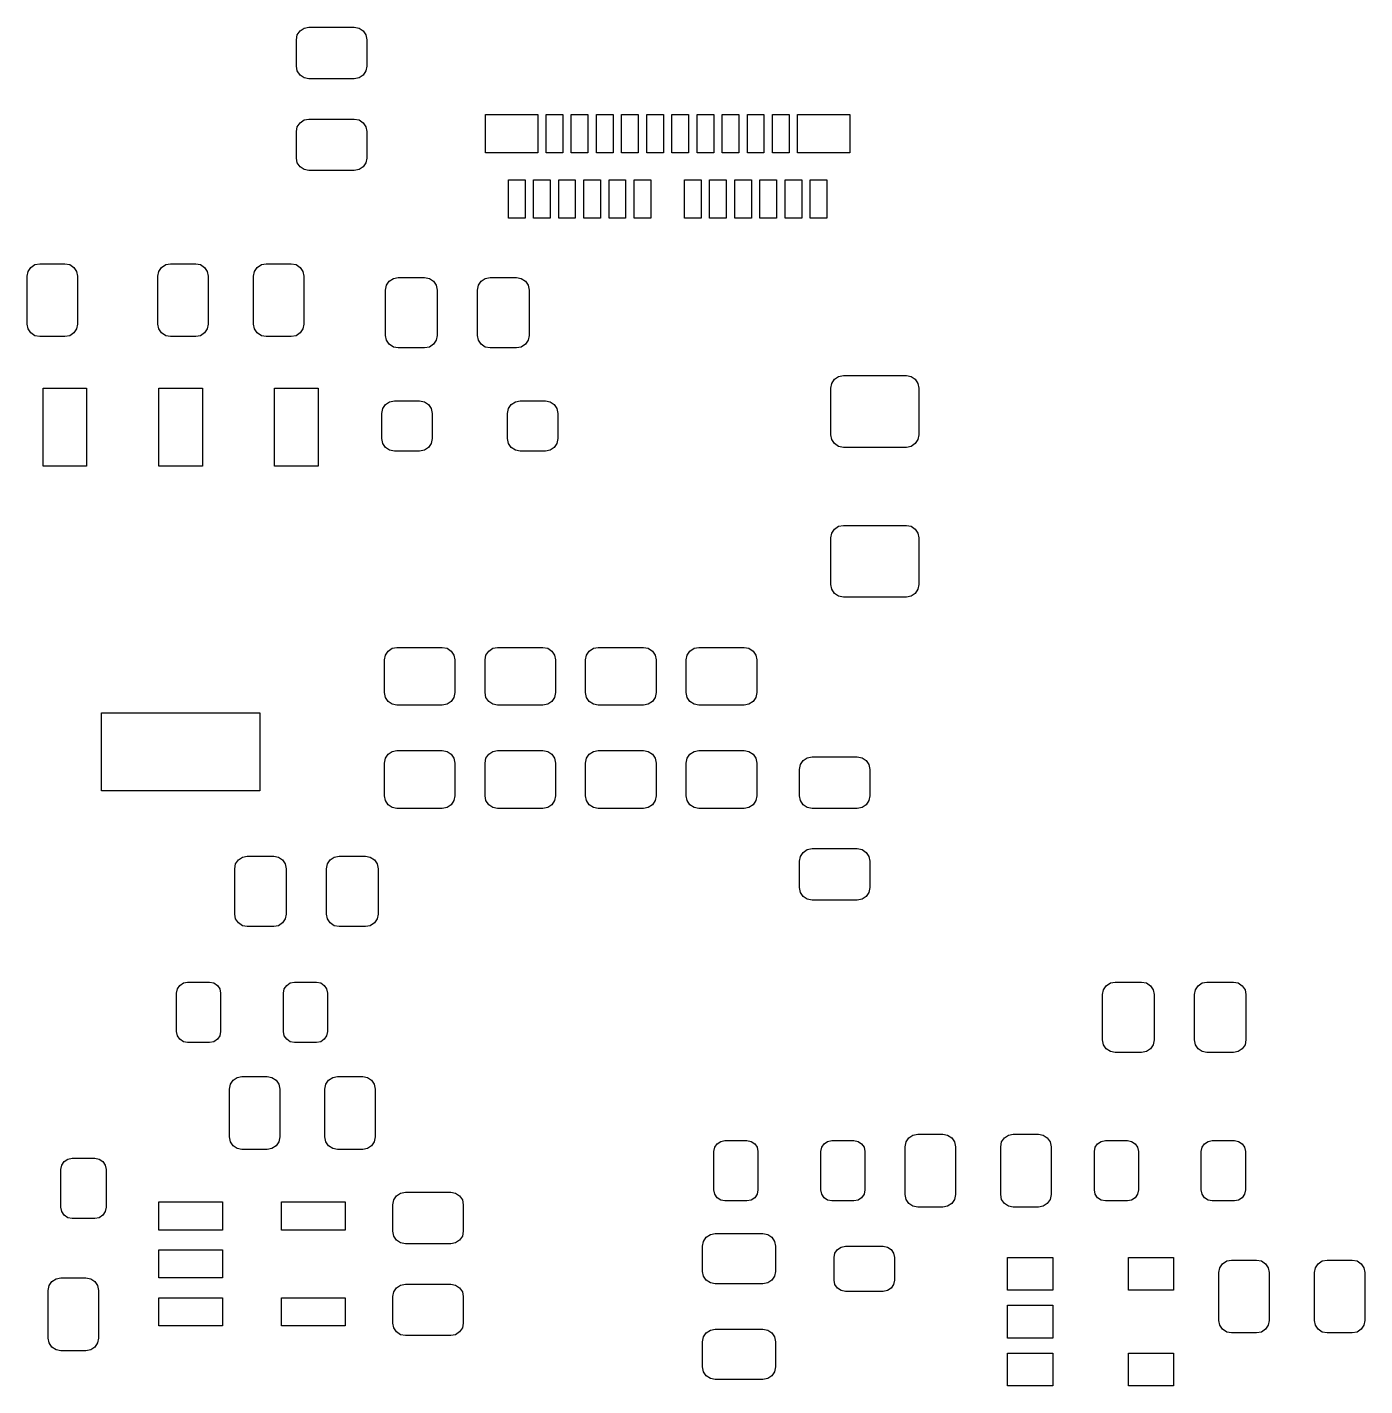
# Model space of a CAD drawing. Extents: x 114 to 210, y -135.2 to -73.
# Drawn here: x 183.45 to 210.04, y -103.07 to -76.08 of the extents above; entities that cross this region are included whole.
import ezdxf

# ---------------------------------------------------------------- set-up
doc = ezdxf.new("R2010")
doc.units = 0
doc.layers.add('BLACK', color=7, linetype='CONTINUOUS')

msp = doc.modelspace()

# ---------------------------------------------------------------- linework, layer by layer
at = {"layer": 'BLACK', "linetype": 'CONTINUOUS'}
for p, q in [((188.873223, -76.148223), (188.954329, -76.09403)), ((188.954329, -76.09403), (189.05, -76.075)), ((189.05, -76.075), (189.95, -76.075)), ((189.95, -76.075), (190.045671, -76.09403)), ((190.045671, -76.09403), (190.126777, -76.148223)), ((188.8, -76.325), (188.81903, -76.229329)), ((188.8, -76.85), (188.8, -76.325)), ((188.81903, -76.229329), (188.873223, -76.148223)), ((190.126777, -76.148223), (190.18097, -76.229329)), ((190.18097, -76.229329), (190.2, -76.325)), ((190.2, -76.325), (190.2, -76.85)), ((188.81903, -76.945671), (188.8, -76.85)), ((188.873223, -77.026777), (188.81903, -76.945671)), ((190.18097, -76.945671), (190.126777, -77.026777)), ((190.2, -76.85), (190.18097, -76.945671)), ((188.954329, -77.08097), (188.873223, -77.026777)), ((189.05, -77.1), (188.954329, -77.08097)), ((189.95, -77.1), (189.05, -77.1)), ((190.045671, -77.08097), (189.95, -77.1)), ((190.126777, -77.026777), (190.045671, -77.08097)), ((188.81903, -78.054329), (188.873223, -77.973223)), ((188.873223, -77.973223), (188.954329, -77.91903)), ((188.954329, -77.91903), (189.05, -77.9)), ((189.05, -77.9), (189.95, -77.9)), ((189.95, -77.9), (190.045671, -77.91903)), ((190.045671, -77.91903), (190.126777, -77.973223)), ((190.126777, -77.973223), (190.18097, -78.054329)), ((192.559298, -78.570699), (192.559298, -77.808699)), ((192.559298, -77.808699), (193.600698, -77.808699)), ((193.600698, -77.808699), (193.600698, -78.570699)), ((193.764897, -78.570699), (193.764897, -77.808699)), ((193.764897, -77.808699), (194.095097, -77.808699)), ((194.095097, -77.808699), (194.095097, -78.570699)), ((194.264899, -78.570699), (194.264899, -77.808699)), ((194.264899, -77.808699), (194.595099, -77.808699)), ((194.595099, -77.808699), (194.595099, -78.570699)), ((194.764898, -78.570699), (194.764898, -77.808699)), ((194.764898, -77.808699), (195.095098, -77.808699)), ((195.095098, -77.808699), (195.095098, -78.570699)), ((195.264897, -78.570699), (195.264897, -77.808699)), ((195.264897, -77.808699), (195.595097, -77.808699)), ((195.595097, -77.808699), (195.595097, -78.570699)), ((195.764898, -78.570699), (195.764898, -77.808699)), ((195.764898, -77.808699), (196.095098, -77.808699)), ((196.095098, -77.808699), (196.095098, -78.570699)), ((196.264898, -78.570699), (196.264898, -77.808699)), ((196.264898, -77.808699), (196.595098, -77.808699)), ((196.595098, -77.808699), (196.595098, -78.570699)), ((196.764899, -78.570699), (196.764899, -77.808699)), ((196.764899, -77.808699), (197.095099, -77.808699)), ((197.095099, -77.808699), (197.095099, -78.570699)), ((197.264898, -78.570699), (197.264898, -77.808699)), ((197.264898, -77.808699), (197.595098, -77.808699)), ((197.595098, -77.808699), (197.595098, -78.570699)), ((197.764897, -78.570699), (197.764897, -77.808699)), ((197.764897, -77.808699), (198.095097, -77.808699)), ((198.095097, -77.808699), (198.095097, -78.570699)), ((198.264899, -78.570699), (198.264899, -77.808699)), ((198.264899, -77.808699), (198.595099, -77.808699)), ((198.595099, -77.808699), (198.595099, -78.570699)), ((198.759298, -78.570699), (198.759298, -77.808699)), ((198.759298, -77.808699), (199.800698, -77.808699)), ((199.800698, -77.808699), (199.800698, -78.570699)), ((188.8, -78.15), (188.81903, -78.054329)), ((188.8, -78.675), (188.8, -78.15)), ((190.18097, -78.054329), (190.2, -78.15)), ((190.2, -78.15), (190.2, -78.675)), ((188.81903, -78.770671), (188.8, -78.675)), ((188.873223, -78.851777), (188.81903, -78.770671)), ((190.18097, -78.770671), (190.126777, -78.851777)), ((190.2, -78.675), (190.18097, -78.770671)), ((193.600698, -78.570699), (192.559298, -78.570699)), ((194.095097, -78.570699), (193.764897, -78.570699)), ((194.595099, -78.570699), (194.264899, -78.570699)), ((195.095098, -78.570699), (194.764898, -78.570699)), ((195.595097, -78.570699), (195.264897, -78.570699)), ((196.095098, -78.570699), (195.764898, -78.570699)), ((196.595098, -78.570699), (196.264898, -78.570699)), ((197.095099, -78.570699), (196.764899, -78.570699)), ((197.595098, -78.570699), (197.264898, -78.570699)), ((198.095097, -78.570699), (197.764897, -78.570699)), ((198.595099, -78.570699), (198.264899, -78.570699)), ((199.800698, -78.570699), (198.759298, -78.570699)), ((188.954329, -78.90597), (188.873223, -78.851777)), ((189.05, -78.925), (188.954329, -78.90597)), ((189.95, -78.925), (189.05, -78.925)), ((190.045671, -78.90597), (189.95, -78.925)), ((190.126777, -78.851777), (190.045671, -78.90597)), ((193.014898, -79.870701), (193.014898, -79.108701)), ((193.014898, -79.108701), (193.345098, -79.108701)), ((193.345098, -79.108701), (193.345098, -79.870701)), ((193.514897, -79.870701), (193.514897, -79.108701)), ((193.514897, -79.108701), (193.845097, -79.108701)), ((193.845097, -79.108701), (193.845097, -79.870701)), ((194.014899, -79.870701), (194.014899, -79.108701)), ((194.014899, -79.108701), (194.345099, -79.108701)), ((194.345099, -79.108701), (194.345099, -79.870701)), ((194.514898, -79.870701), (194.514898, -79.108701)), ((194.514898, -79.108701), (194.845098, -79.108701)), ((194.845098, -79.108701), (194.845098, -79.870701)), ((195.014897, -79.870701), (195.014897, -79.108701)), ((195.014897, -79.108701), (195.345097, -79.108701)), ((195.345097, -79.108701), (195.345097, -79.870701)), ((195.514898, -79.870701), (195.514898, -79.108701)), ((195.514898, -79.108701), (195.845098, -79.108701)), ((195.845098, -79.108701), (195.845098, -79.870701)), ((196.514898, -79.870701), (196.514898, -79.108701)), ((196.514898, -79.108701), (196.845098, -79.108701)), ((196.845098, -79.108701), (196.845098, -79.870701)), ((197.014899, -79.870701), (197.014899, -79.108701)), ((197.014899, -79.108701), (197.345099, -79.108701)), ((197.345099, -79.108701), (197.345099, -79.870701)), ((197.514898, -79.870701), (197.514898, -79.108701)), ((197.514898, -79.108701), (197.845098, -79.108701)), ((197.845098, -79.108701), (197.845098, -79.870701)), ((198.014897, -79.870701), (198.014897, -79.108701)), ((198.014897, -79.108701), (198.345097, -79.108701)), ((198.345097, -79.108701), (198.345097, -79.870701)), ((198.514899, -79.870701), (198.514899, -79.108701)), ((198.514899, -79.108701), (198.845099, -79.108701)), ((198.845099, -79.108701), (198.845099, -79.870701)), ((199.014898, -79.870701), (199.014898, -79.108701)), ((199.014898, -79.108701), (199.345098, -79.108701)), ((199.345098, -79.108701), (199.345098, -79.870701)), ((193.345098, -79.870701), (193.014898, -79.870701)), ((193.845097, -79.870701), (193.514897, -79.870701)), ((194.345099, -79.870701), (194.014899, -79.870701)), ((194.845098, -79.870701), (194.514898, -79.870701)), ((195.345097, -79.870701), (195.014897, -79.870701)), ((195.845098, -79.870701), (195.514898, -79.870701)), ((196.845098, -79.870701), (196.514898, -79.870701)), ((197.345099, -79.870701), (197.014899, -79.870701)), ((197.845098, -79.870701), (197.514898, -79.870701)), ((198.345097, -79.870701), (198.014897, -79.870701)), ((198.845099, -79.870701), (198.514899, -79.870701)), ((199.345098, -79.870701), (199.014898, -79.870701)), ((183.45, -81.025), (183.46903, -80.929329)), ((183.46903, -80.929329), (183.523223, -80.848223)), ((183.523223, -80.848223), (183.604329, -80.79403)), ((183.604329, -80.79403), (183.7, -80.775)), ((183.7, -80.775), (184.2, -80.775)), ((184.2, -80.775), (184.295671, -80.79403)), ((184.295671, -80.79403), (184.376777, -80.848223)), ((184.376777, -80.848223), (184.43097, -80.929329)), ((184.43097, -80.929329), (184.45, -81.025)), ((186.05, -81.025), (186.06903, -80.929329)), ((186.06903, -80.929329), (186.123223, -80.848223)), ((186.123223, -80.848223), (186.204329, -80.79403)), ((186.204329, -80.79403), (186.3, -80.775)), ((186.3, -80.775), (186.8, -80.775)), ((186.8, -80.775), (186.895671, -80.79403)), ((186.895671, -80.79403), (186.976777, -80.848223)), ((186.976777, -80.848223), (187.03097, -80.929329)), ((187.03097, -80.929329), (187.05, -81.025)), ((187.95, -81.025), (187.96903, -80.929329)), ((187.96903, -80.929329), (188.023223, -80.848223)), ((188.023223, -80.848223), (188.104329, -80.79403)), ((188.104329, -80.79403), (188.2, -80.775)), ((188.2, -80.775), (188.7, -80.775)), ((188.7, -80.775), (188.795671, -80.79403)), ((188.795671, -80.79403), (188.876777, -80.848223)), ((188.876777, -80.848223), (188.93097, -80.929329)), ((188.93097, -80.929329), (188.95, -81.025)), ((183.45, -81.975), (183.45, -81.025)), ((184.45, -81.025), (184.45, -81.975)), ((186.05, -81.975), (186.05, -81.025)), ((187.05, -81.025), (187.05, -81.975)), ((187.95, -81.975), (187.95, -81.025)), ((188.95, -81.025), (188.95, -81.975)), ((190.575, -81.3), (190.59403, -81.204329)), ((190.59403, -81.204329), (190.648223, -81.123223)), ((190.648223, -81.123223), (190.729329, -81.06903)), ((190.729329, -81.06903), (190.825, -81.05)), ((190.825, -81.05), (191.35, -81.05)), ((191.35, -81.05), (191.445671, -81.06903)), ((191.445671, -81.06903), (191.526777, -81.123223)), ((191.526777, -81.123223), (191.58097, -81.204329)), ((191.58097, -81.204329), (191.6, -81.3)), ((192.4, -81.3), (192.41903, -81.204329)), ((192.41903, -81.204329), (192.473223, -81.123223)), ((192.473223, -81.123223), (192.554329, -81.06903)), ((192.554329, -81.06903), (192.65, -81.05)), ((192.65, -81.05), (193.175, -81.05)), ((193.175, -81.05), (193.270671, -81.06903)), ((193.270671, -81.06903), (193.351777, -81.123223)), ((193.351777, -81.123223), (193.40597, -81.204329)), ((193.40597, -81.204329), (193.425, -81.3)), ((190.575, -82.2), (190.575, -81.3)), ((191.6, -81.3), (191.6, -82.2)), ((192.4, -82.2), (192.4, -81.3)), ((193.425, -81.3), (193.425, -82.2)), ((183.46903, -82.070671), (183.45, -81.975)), ((183.523223, -82.151777), (183.46903, -82.070671)), ((184.43097, -82.070671), (184.376777, -82.151777)), ((184.45, -81.975), (184.43097, -82.070671)), ((186.06903, -82.070671), (186.05, -81.975)), ((186.123223, -82.151777), (186.06903, -82.070671)), ((187.03097, -82.070671), (186.976777, -82.151777)), ((187.05, -81.975), (187.03097, -82.070671)), ((187.96903, -82.070671), (187.95, -81.975)), ((188.023223, -82.151777), (187.96903, -82.070671)), ((188.93097, -82.070671), (188.876777, -82.151777)), ((188.95, -81.975), (188.93097, -82.070671)), ((183.604329, -82.20597), (183.523223, -82.151777)), ((183.7, -82.225), (183.604329, -82.20597)), ((184.2, -82.225), (183.7, -82.225)), ((184.295671, -82.20597), (184.2, -82.225)), ((184.376777, -82.151777), (184.295671, -82.20597)), ((186.204329, -82.20597), (186.123223, -82.151777)), ((186.3, -82.225), (186.204329, -82.20597)), ((186.8, -82.225), (186.3, -82.225)), ((186.895671, -82.20597), (186.8, -82.225)), ((186.976777, -82.151777), (186.895671, -82.20597)), ((188.104329, -82.20597), (188.023223, -82.151777)), ((188.2, -82.225), (188.104329, -82.20597)), ((188.7, -82.225), (188.2, -82.225)), ((188.795671, -82.20597), (188.7, -82.225)), ((188.876777, -82.151777), (188.795671, -82.20597)), ((190.59403, -82.295671), (190.575, -82.2)), ((190.648223, -82.376777), (190.59403, -82.295671)), ((191.58097, -82.295671), (191.526777, -82.376777)), ((191.6, -82.2), (191.58097, -82.295671)), ((192.41903, -82.295671), (192.4, -82.2)), ((192.473223, -82.376777), (192.41903, -82.295671)), ((193.40597, -82.295671), (193.351777, -82.376777)), ((193.425, -82.2), (193.40597, -82.295671)), ((190.729329, -82.43097), (190.648223, -82.376777)), ((190.825, -82.45), (190.729329, -82.43097)), ((191.35, -82.45), (190.825, -82.45)), ((191.445671, -82.43097), (191.35, -82.45)), ((191.526777, -82.376777), (191.445671, -82.43097)), ((192.554329, -82.43097), (192.473223, -82.376777)), ((192.65, -82.45), (192.554329, -82.43097)), ((193.175, -82.45), (192.65, -82.45)), ((193.270671, -82.43097), (193.175, -82.45)), ((193.351777, -82.376777), (193.270671, -82.43097)), ((199.425, -83.250001), (199.44403, -83.15433)), ((199.44403, -83.15433), (199.498224, -83.073224)), ((199.498224, -83.073224), (199.57933, -83.01903)), ((199.57933, -83.01903), (199.675002, -83.000001)), ((199.675002, -83.000001), (200.924999, -83)), ((200.924999, -83), (201.02067, -83.01903)), ((201.02067, -83.01903), (201.101776, -83.073224)), ((201.101776, -83.073224), (201.15597, -83.15433)), ((201.15597, -83.15433), (201.174999, -83.250002)), ((183.7682, -84.7989), (183.7682, -83.2495)), ((183.7682, -83.2495), (184.6318, -83.2495)), ((184.6318, -83.2495), (184.6318, -84.7989)), ((186.0682, -84.7989), (186.0682, -83.2495)), ((186.0682, -83.2495), (186.9318, -83.2495)), ((186.9318, -83.2495), (186.9318, -84.7989)), ((188.3682, -84.7989), (188.3682, -83.2495)), ((188.3682, -83.2495), (189.2318, -83.2495)), ((189.2318, -83.2495), (189.2318, -84.7989)), ((199.425001, -84.174998), (199.425, -83.250001)), ((201.174999, -83.250002), (201.175, -84.174999)), ((190.5, -83.75), (190.51903, -83.654329)), ((190.51903, -83.654329), (190.573223, -83.573223)), ((190.573223, -83.573223), (190.654329, -83.51903)), ((190.654329, -83.51903), (190.75, -83.5)), ((190.75, -83.5), (191.25, -83.5)), ((191.25, -83.5), (191.345671, -83.51903)), ((191.345671, -83.51903), (191.426777, -83.573223)), ((191.426777, -83.573223), (191.48097, -83.654329)), ((191.48097, -83.654329), (191.5, -83.75)), ((193, -83.75), (193.01903, -83.654329)), ((193.01903, -83.654329), (193.073223, -83.573223)), ((193.073223, -83.573223), (193.154329, -83.51903)), ((193.154329, -83.51903), (193.25, -83.5)), ((193.25, -83.5), (193.75, -83.5)), ((193.75, -83.5), (193.845671, -83.51903)), ((193.845671, -83.51903), (193.926777, -83.573223)), ((193.926777, -83.573223), (193.98097, -83.654329)), ((193.98097, -83.654329), (194, -83.75)), ((190.5, -84.25), (190.5, -83.75)), ((191.5, -83.75), (191.5, -84.25)), ((193, -84.25), (193, -83.75)), ((194, -83.75), (194, -84.25)), ((199.44403, -84.27067), (199.425001, -84.174998)), ((201.175, -84.174999), (201.15597, -84.27067)), ((190.51903, -84.345671), (190.5, -84.25)), ((190.573223, -84.426777), (190.51903, -84.345671)), ((190.654329, -84.48097), (190.573223, -84.426777)), ((190.75, -84.5), (190.654329, -84.48097)), ((191.25, -84.5), (190.75, -84.5)), ((191.345671, -84.48097), (191.25, -84.5)), ((191.426777, -84.426777), (191.345671, -84.48097)), ((191.48097, -84.345671), (191.426777, -84.426777)), ((191.5, -84.25), (191.48097, -84.345671)), ((193.01903, -84.345671), (193, -84.25)), ((193.073223, -84.426777), (193.01903, -84.345671)), ((193.154329, -84.48097), (193.073223, -84.426777)), ((193.25, -84.5), (193.154329, -84.48097)), ((193.75, -84.5), (193.25, -84.5)), ((193.845671, -84.48097), (193.75, -84.5)), ((193.926777, -84.426777), (193.845671, -84.48097)), ((193.98097, -84.345671), (193.926777, -84.426777)), ((194, -84.25), (193.98097, -84.345671)), ((199.498224, -84.351776), (199.44403, -84.27067)), ((199.57933, -84.40597), (199.498224, -84.351776)), ((199.675001, -84.425), (199.57933, -84.40597)), ((200.924998, -84.424999), (199.675001, -84.425)), ((201.02067, -84.40597), (200.924998, -84.424999)), ((201.101776, -84.351776), (201.02067, -84.40597)), ((201.15597, -84.27067), (201.101776, -84.351776)), ((184.6318, -84.7989), (183.7682, -84.7989)), ((186.9318, -84.7989), (186.0682, -84.7989)), ((189.2318, -84.7989), (188.3682, -84.7989)), ((199.425, -86.225001), (199.44403, -86.12933)), ((199.44403, -86.12933), (199.498224, -86.048224)), ((199.498224, -86.048224), (199.57933, -85.99403)), ((199.57933, -85.99403), (199.675002, -85.975001)), ((199.675002, -85.975001), (200.924999, -85.975)), ((200.924999, -85.975), (201.02067, -85.99403)), ((201.02067, -85.99403), (201.101776, -86.048224)), ((201.101776, -86.048224), (201.15597, -86.12933)), ((201.15597, -86.12933), (201.174999, -86.225002)), ((199.425001, -87.149998), (199.425, -86.225001)), ((201.174999, -86.225002), (201.175, -87.149999)), ((199.44403, -87.24567), (199.425001, -87.149998)), ((201.175, -87.149999), (201.15597, -87.24567)), ((199.498224, -87.326776), (199.44403, -87.24567)), ((199.57933, -87.38097), (199.498224, -87.326776)), ((199.675001, -87.4), (199.57933, -87.38097)), ((200.924998, -87.399999), (199.675001, -87.4)), ((201.02067, -87.38097), (200.924998, -87.399999)), ((201.101776, -87.326776), (201.02067, -87.38097)), ((201.15597, -87.24567), (201.101776, -87.326776)), ((190.55, -88.65), (190.56903, -88.554329)), ((190.56903, -88.554329), (190.623223, -88.473223)), ((190.623223, -88.473223), (190.704329, -88.41903)), ((190.704329, -88.41903), (190.8, -88.4)), ((190.8, -88.4), (191.7, -88.4)), ((191.7, -88.4), (191.795671, -88.41903)), ((191.795671, -88.41903), (191.876777, -88.473223)), ((191.876777, -88.473223), (191.93097, -88.554329)), ((191.93097, -88.554329), (191.95, -88.65)), ((192.55, -88.65), (192.56903, -88.554329)), ((192.56903, -88.554329), (192.623223, -88.473223)), ((192.623223, -88.473223), (192.704329, -88.41903)), ((192.704329, -88.41903), (192.8, -88.4)), ((192.8, -88.4), (193.7, -88.4)), ((193.7, -88.4), (193.795671, -88.41903)), ((193.795671, -88.41903), (193.876777, -88.473223)), ((193.876777, -88.473223), (193.93097, -88.554329)), ((193.93097, -88.554329), (193.95, -88.65)), ((194.55, -88.65), (194.56903, -88.554329)), ((194.56903, -88.554329), (194.623223, -88.473223)), ((194.623223, -88.473223), (194.704329, -88.41903)), ((194.704329, -88.41903), (194.8, -88.4)), ((194.8, -88.4), (195.7, -88.4)), ((195.7, -88.4), (195.795671, -88.41903)), ((195.795671, -88.41903), (195.876777, -88.473223)), ((195.876777, -88.473223), (195.93097, -88.554329)), ((195.93097, -88.554329), (195.95, -88.65)), ((196.55, -88.65), (196.56903, -88.554329)), ((196.56903, -88.554329), (196.623223, -88.473223)), ((196.623223, -88.473223), (196.704329, -88.41903)), ((196.704329, -88.41903), (196.8, -88.4)), ((196.8, -88.4), (197.7, -88.4)), ((197.7, -88.4), (197.795671, -88.41903)), ((197.795671, -88.41903), (197.876777, -88.473223)), ((197.876777, -88.473223), (197.93097, -88.554329)), ((197.93097, -88.554329), (197.95, -88.65)), ((190.55, -89.3), (190.55, -88.65)), ((191.95, -88.65), (191.95, -89.3)), ((192.55, -89.3), (192.55, -88.65)), ((193.95, -88.65), (193.95, -89.3)), ((194.55, -89.3), (194.55, -88.65)), ((195.95, -88.65), (195.95, -89.3)), ((196.55, -89.3), (196.55, -88.65)), ((197.95, -88.65), (197.95, -89.3)), ((190.56903, -89.395671), (190.55, -89.3)), ((191.95, -89.3), (191.93097, -89.395671)), ((192.56903, -89.395671), (192.55, -89.3)), ((193.95, -89.3), (193.93097, -89.395671)), ((194.56903, -89.395671), (194.55, -89.3)), ((195.95, -89.3), (195.93097, -89.395671)), ((196.56903, -89.395671), (196.55, -89.3)), ((197.95, -89.3), (197.93097, -89.395671)), ((190.623223, -89.476777), (190.56903, -89.395671)), ((190.704329, -89.53097), (190.623223, -89.476777)), ((190.8, -89.55), (190.704329, -89.53097)), ((191.7, -89.55), (190.8, -89.55)), ((191.795671, -89.53097), (191.7, -89.55)), ((191.876777, -89.476777), (191.795671, -89.53097)), ((191.93097, -89.395671), (191.876777, -89.476777)), ((192.623223, -89.476777), (192.56903, -89.395671)), ((192.704329, -89.53097), (192.623223, -89.476777)), ((192.8, -89.55), (192.704329, -89.53097)), ((193.7, -89.55), (192.8, -89.55)), ((193.795671, -89.53097), (193.7, -89.55)), ((193.876777, -89.476777), (193.795671, -89.53097)), ((193.93097, -89.395671), (193.876777, -89.476777)), ((194.623223, -89.476777), (194.56903, -89.395671)), ((194.704329, -89.53097), (194.623223, -89.476777)), ((194.8, -89.55), (194.704329, -89.53097)), ((195.7, -89.55), (194.8, -89.55)), ((195.795671, -89.53097), (195.7, -89.55)), ((195.876777, -89.476777), (195.795671, -89.53097)), ((195.93097, -89.395671), (195.876777, -89.476777)), ((196.623223, -89.476777), (196.56903, -89.395671)), ((196.704329, -89.53097), (196.623223, -89.476777)), ((196.8, -89.55), (196.704329, -89.53097)), ((197.7, -89.55), (196.8, -89.55)), ((197.795671, -89.53097), (197.7, -89.55)), ((197.876777, -89.476777), (197.795671, -89.53097)), ((197.93097, -89.395671), (197.876777, -89.476777)), ((184.9252, -91.2505), (184.9252, -89.7011)), ((184.9252, -89.7011), (188.0748, -89.7011)), ((188.0748, -89.7011), (188.0748, -91.2505)), ((190.55, -90.7), (190.56903, -90.604329)), ((190.55, -91.35), (190.55, -90.7)), ((190.56903, -90.604329), (190.623223, -90.523223)), ((190.623223, -90.523223), (190.704329, -90.46903)), ((190.704329, -90.46903), (190.8, -90.45)), ((190.8, -90.45), (191.7, -90.45)), ((191.7, -90.45), (191.795671, -90.46903)), ((191.795671, -90.46903), (191.876777, -90.523223)), ((191.876777, -90.523223), (191.93097, -90.604329)), ((191.93097, -90.604329), (191.95, -90.7)), ((191.95, -90.7), (191.95, -91.35)), ((192.55, -90.7), (192.56903, -90.604329)), ((192.55, -91.35), (192.55, -90.7)), ((192.56903, -90.604329), (192.623223, -90.523223)), ((192.623223, -90.523223), (192.704329, -90.46903)), ((192.704329, -90.46903), (192.8, -90.45)), ((192.8, -90.45), (193.7, -90.45)), ((193.7, -90.45), (193.795671, -90.46903)), ((193.795671, -90.46903), (193.876777, -90.523223)), ((193.876777, -90.523223), (193.93097, -90.604329)), ((193.93097, -90.604329), (193.95, -90.7)), ((193.95, -90.7), (193.95, -91.35)), ((194.55, -90.7), (194.56903, -90.604329)), ((194.55, -91.35), (194.55, -90.7)), ((194.56903, -90.604329), (194.623223, -90.523223)), ((194.623223, -90.523223), (194.704329, -90.46903)), ((194.704329, -90.46903), (194.8, -90.45)), ((194.8, -90.45), (195.7, -90.45)), ((195.7, -90.45), (195.795671, -90.46903)), ((195.795671, -90.46903), (195.876777, -90.523223)), ((195.876777, -90.523223), (195.93097, -90.604329)), ((195.93097, -90.604329), (195.95, -90.7)), ((195.95, -90.7), (195.95, -91.35)), ((196.55, -90.7), (196.56903, -90.604329)), ((196.55, -91.35), (196.55, -90.7)), ((196.56903, -90.604329), (196.623223, -90.523223)), ((196.623223, -90.523223), (196.704329, -90.46903)), ((196.704329, -90.46903), (196.8, -90.45)), ((196.8, -90.45), (197.7, -90.45)), ((197.7, -90.45), (197.795671, -90.46903)), ((197.795671, -90.46903), (197.876777, -90.523223)), ((197.876777, -90.523223), (197.93097, -90.604329)), ((197.93097, -90.604329), (197.95, -90.7)), ((197.95, -90.7), (197.95, -91.35)), ((198.81903, -90.729329), (198.873223, -90.648223)), ((198.873223, -90.648223), (198.954329, -90.59403)), ((198.954329, -90.59403), (199.05, -90.575)), ((199.05, -90.575), (199.95, -90.575)), ((199.95, -90.575), (200.045671, -90.59403)), ((200.045671, -90.59403), (200.126777, -90.648223)), ((200.126777, -90.648223), (200.18097, -90.729329)), ((198.8, -90.825), (198.81903, -90.729329)), ((198.8, -91.35), (198.8, -90.825)), ((200.18097, -90.729329), (200.2, -90.825)), ((200.2, -90.825), (200.2, -91.35)), ((188.0748, -91.2505), (184.9252, -91.2505)), ((190.56903, -91.445671), (190.55, -91.35)), ((190.623223, -91.526777), (190.56903, -91.445671)), ((190.704329, -91.58097), (190.623223, -91.526777)), ((191.876777, -91.526777), (191.795671, -91.58097)), ((191.93097, -91.445671), (191.876777, -91.526777)), ((191.95, -91.35), (191.93097, -91.445671)), ((192.56903, -91.445671), (192.55, -91.35)), ((192.623223, -91.526777), (192.56903, -91.445671)), ((192.704329, -91.58097), (192.623223, -91.526777)), ((193.876777, -91.526777), (193.795671, -91.58097)), ((193.93097, -91.445671), (193.876777, -91.526777)), ((193.95, -91.35), (193.93097, -91.445671)), ((194.56903, -91.445671), (194.55, -91.35)), ((194.623223, -91.526777), (194.56903, -91.445671)), ((194.704329, -91.58097), (194.623223, -91.526777)), ((195.876777, -91.526777), (195.795671, -91.58097)), ((195.93097, -91.445671), (195.876777, -91.526777)), ((195.95, -91.35), (195.93097, -91.445671)), ((196.56903, -91.445671), (196.55, -91.35)), ((196.623223, -91.526777), (196.56903, -91.445671)), ((196.704329, -91.58097), (196.623223, -91.526777)), ((197.876777, -91.526777), (197.795671, -91.58097)), ((197.93097, -91.445671), (197.876777, -91.526777)), ((197.95, -91.35), (197.93097, -91.445671)), ((198.81903, -91.445671), (198.8, -91.35)), ((198.873223, -91.526777), (198.81903, -91.445671)), ((198.954329, -91.58097), (198.873223, -91.526777)), ((200.126777, -91.526777), (200.045671, -91.58097)), ((200.18097, -91.445671), (200.126777, -91.526777)), ((200.2, -91.35), (200.18097, -91.445671)), ((190.8, -91.6), (190.704329, -91.58097)), ((191.7, -91.6), (190.8, -91.6)), ((191.795671, -91.58097), (191.7, -91.6)), ((192.8, -91.6), (192.704329, -91.58097)), ((193.7, -91.6), (192.8, -91.6)), ((193.795671, -91.58097), (193.7, -91.6)), ((194.8, -91.6), (194.704329, -91.58097)), ((195.7, -91.6), (194.8, -91.6)), ((195.795671, -91.58097), (195.7, -91.6)), ((196.8, -91.6), (196.704329, -91.58097)), ((197.7, -91.6), (196.8, -91.6)), ((197.795671, -91.58097), (197.7, -91.6)), ((199.05, -91.6), (198.954329, -91.58097)), ((199.95, -91.6), (199.05, -91.6)), ((200.045671, -91.58097), (199.95, -91.6)), ((187.648223, -92.623223), (187.729329, -92.56903)), ((187.729329, -92.56903), (187.825, -92.55)), ((187.825, -92.55), (188.35, -92.55)), ((188.35, -92.55), (188.445671, -92.56903)), ((188.445671, -92.56903), (188.526777, -92.623223)), ((189.473223, -92.623223), (189.554329, -92.56903)), ((189.554329, -92.56903), (189.65, -92.55)), ((189.65, -92.55), (190.175, -92.55)), ((190.175, -92.55), (190.270671, -92.56903)), ((190.270671, -92.56903), (190.351777, -92.623223)), ((198.8, -92.65), (198.81903, -92.554329)), ((198.81903, -92.554329), (198.873223, -92.473223)), ((198.873223, -92.473223), (198.954329, -92.41903)), ((198.954329, -92.41903), (199.05, -92.4)), ((199.05, -92.4), (199.95, -92.4)), ((199.95, -92.4), (200.045671, -92.41903)), ((200.045671, -92.41903), (200.126777, -92.473223)), ((200.126777, -92.473223), (200.18097, -92.554329)), ((200.18097, -92.554329), (200.2, -92.65)), ((187.575, -92.8), (187.59403, -92.704329)), ((187.575, -93.7), (187.575, -92.8)), ((187.59403, -92.704329), (187.648223, -92.623223)), ((188.526777, -92.623223), (188.58097, -92.704329)), ((188.58097, -92.704329), (188.6, -92.8)), ((188.6, -92.8), (188.6, -93.7)), ((189.4, -92.8), (189.41903, -92.704329)), ((189.4, -93.7), (189.4, -92.8)), ((189.41903, -92.704329), (189.473223, -92.623223)), ((190.351777, -92.623223), (190.40597, -92.704329)), ((190.40597, -92.704329), (190.425, -92.8)), ((190.425, -92.8), (190.425, -93.7)), ((198.8, -93.175), (198.8, -92.65)), ((200.2, -92.65), (200.2, -93.175)), ((198.81903, -93.270671), (198.8, -93.175)), ((198.873223, -93.351777), (198.81903, -93.270671)), ((198.954329, -93.40597), (198.873223, -93.351777)), ((199.05, -93.425), (198.954329, -93.40597)), ((200.045671, -93.40597), (199.95, -93.425)), ((200.126777, -93.351777), (200.045671, -93.40597)), ((200.18097, -93.270671), (200.126777, -93.351777)), ((200.2, -93.175), (200.18097, -93.270671)), ((199.95, -93.425), (199.05, -93.425)), ((187.59403, -93.795671), (187.575, -93.7)), ((187.648223, -93.876777), (187.59403, -93.795671)), ((187.729329, -93.93097), (187.648223, -93.876777)), ((187.825, -93.95), (187.729329, -93.93097)), ((188.35, -93.95), (187.825, -93.95)), ((188.445671, -93.93097), (188.35, -93.95)), ((188.526777, -93.876777), (188.445671, -93.93097)), ((188.58097, -93.795671), (188.526777, -93.876777)), ((188.6, -93.7), (188.58097, -93.795671)), ((189.41903, -93.795671), (189.4, -93.7)), ((189.473223, -93.876777), (189.41903, -93.795671)), ((189.554329, -93.93097), (189.473223, -93.876777)), ((189.65, -93.95), (189.554329, -93.93097)), ((190.175, -93.95), (189.65, -93.95)), ((190.270671, -93.93097), (190.175, -93.95)), ((190.351777, -93.876777), (190.270671, -93.93097)), ((190.40597, -93.795671), (190.351777, -93.876777)), ((190.425, -93.7), (190.40597, -93.795671)), ((186.4192, -95.27125), (186.435851, -95.187538)), ((186.4192, -96.03375), (186.4192, -95.27125)), ((186.435851, -95.187538), (186.48327, -95.11657)), ((186.48327, -95.11657), (186.554238, -95.069151)), ((186.554238, -95.069151), (186.63795, -95.0525)), ((186.63795, -95.0525), (187.07545, -95.0525)), ((187.07545, -95.0525), (187.159162, -95.069151)), ((187.159162, -95.069151), (187.23013, -95.11657)), ((187.23013, -95.11657), (187.277549, -95.187538)), ((187.277549, -95.187538), (187.2942, -95.27125)), ((187.2942, -95.27125), (187.2942, -96.03375)), ((188.5442, -95.27125), (188.560851, -95.187538)), ((188.5442, -96.03375), (188.5442, -95.27125)), ((188.560851, -95.187538), (188.60827, -95.11657)), ((188.60827, -95.11657), (188.679238, -95.069151)), ((188.679238, -95.069151), (188.76295, -95.0525)), ((188.76295, -95.0525), (189.20045, -95.0525)), ((189.20045, -95.0525), (189.284162, -95.069151)), ((189.284162, -95.069151), (189.35513, -95.11657)), ((189.35513, -95.11657), (189.402549, -95.187538)), ((189.402549, -95.187538), (189.4192, -95.27125)), ((189.4192, -95.27125), (189.4192, -96.03375)), ((204.825, -95.3), (204.84403, -95.204329)), ((204.825, -96.2), (204.825, -95.3)), ((204.84403, -95.204329), (204.898223, -95.123223)), ((204.898223, -95.123223), (204.979329, -95.06903)), ((204.979329, -95.06903), (205.075, -95.05)), ((205.075, -95.05), (205.6, -95.05)), ((205.6, -95.05), (205.695671, -95.06903)), ((205.695671, -95.06903), (205.776777, -95.123223)), ((205.776777, -95.123223), (205.83097, -95.204329)), ((205.83097, -95.204329), (205.85, -95.3)), ((205.85, -95.3), (205.85, -96.2)), ((206.65, -95.3), (206.66903, -95.204329)), ((206.65, -96.2), (206.65, -95.3)), ((206.66903, -95.204329), (206.723223, -95.123223)), ((206.723223, -95.123223), (206.804329, -95.06903)), ((206.804329, -95.06903), (206.9, -95.05)), ((206.9, -95.05), (207.425, -95.05)), ((207.425, -95.05), (207.520671, -95.06903)), ((207.520671, -95.06903), (207.601777, -95.123223)), ((207.601777, -95.123223), (207.65597, -95.204329)), ((207.65597, -95.204329), (207.675, -95.3)), ((207.675, -95.3), (207.675, -96.2)), ((186.435851, -96.117462), (186.4192, -96.03375)), ((186.48327, -96.18843), (186.435851, -96.117462)), ((187.277549, -96.117462), (187.23013, -96.18843)), ((187.2942, -96.03375), (187.277549, -96.117462)), ((188.560851, -96.117462), (188.5442, -96.03375)), ((188.60827, -96.18843), (188.560851, -96.117462)), ((189.402549, -96.117462), (189.35513, -96.18843)), ((189.4192, -96.03375), (189.402549, -96.117462)), ((186.554238, -96.235849), (186.48327, -96.18843)), ((186.63795, -96.2525), (186.554238, -96.235849)), ((187.07545, -96.2525), (186.63795, -96.2525)), ((187.159162, -96.235849), (187.07545, -96.2525)), ((187.23013, -96.18843), (187.159162, -96.235849)), ((188.679238, -96.235849), (188.60827, -96.18843)), ((188.76295, -96.2525), (188.679238, -96.235849)), ((189.20045, -96.2525), (188.76295, -96.2525)), ((189.284162, -96.235849), (189.20045, -96.2525)), ((189.35513, -96.18843), (189.284162, -96.235849)), ((204.84403, -96.295671), (204.825, -96.2)), ((204.898223, -96.376777), (204.84403, -96.295671)), ((204.979329, -96.43097), (204.898223, -96.376777)), ((205.776777, -96.376777), (205.695671, -96.43097)), ((205.83097, -96.295671), (205.776777, -96.376777)), ((205.85, -96.2), (205.83097, -96.295671)), ((206.66903, -96.295671), (206.65, -96.2)), ((206.723223, -96.376777), (206.66903, -96.295671)), ((206.804329, -96.43097), (206.723223, -96.376777)), ((207.601777, -96.376777), (207.520671, -96.43097)), ((207.65597, -96.295671), (207.601777, -96.376777)), ((207.675, -96.2), (207.65597, -96.295671)), ((205.075, -96.45), (204.979329, -96.43097)), ((205.6, -96.45), (205.075, -96.45)), ((205.695671, -96.43097), (205.6, -96.45)), ((206.9, -96.45), (206.804329, -96.43097)), ((207.425, -96.45), (206.9, -96.45)), ((207.520671, -96.43097), (207.425, -96.45)), ((187.623529, -96.94653), (187.7192, -96.9275)), ((187.7192, -96.9275), (188.2192, -96.9275)), ((188.2192, -96.9275), (188.314871, -96.94653)), ((189.523529, -96.94653), (189.6192, -96.9275)), ((189.6192, -96.9275), (190.1192, -96.9275)), ((190.1192, -96.9275), (190.214871, -96.94653)), ((187.4692, -97.1775), (187.48823, -97.081829)), ((187.4692, -98.1275), (187.4692, -97.1775)), ((187.48823, -97.081829), (187.542423, -97.000723)), ((187.542423, -97.000723), (187.623529, -96.94653)), ((188.314871, -96.94653), (188.395977, -97.000723)), ((188.395977, -97.000723), (188.45017, -97.081829)), ((188.45017, -97.081829), (188.4692, -97.1775)), ((188.4692, -97.1775), (188.4692, -98.1275)), ((189.3692, -97.1775), (189.38823, -97.081829)), ((189.3692, -98.1275), (189.3692, -97.1775)), ((189.38823, -97.081829), (189.442423, -97.000723)), ((189.442423, -97.000723), (189.523529, -96.94653)), ((190.214871, -96.94653), (190.295977, -97.000723)), ((190.295977, -97.000723), (190.35017, -97.081829)), ((190.35017, -97.081829), (190.3692, -97.1775)), ((190.3692, -97.1775), (190.3692, -98.1275)), ((187.48823, -98.223171), (187.4692, -98.1275)), ((187.542423, -98.304277), (187.48823, -98.223171)), ((188.45017, -98.223171), (188.395977, -98.304277)), ((188.4692, -98.1275), (188.45017, -98.223171)), ((189.38823, -98.223171), (189.3692, -98.1275)), ((189.442423, -98.304277), (189.38823, -98.223171)), ((190.35017, -98.223171), (190.295977, -98.304277)), ((190.3692, -98.1275), (190.35017, -98.223171)), ((197.116651, -98.335038), (197.16407, -98.26407)), ((197.16407, -98.26407), (197.235038, -98.216651)), ((197.235038, -98.216651), (197.31875, -98.2)), ((197.31875, -98.2), (197.75625, -98.2)), ((197.75625, -98.2), (197.839962, -98.216651)), ((197.839962, -98.216651), (197.91093, -98.26407)), ((197.91093, -98.26407), (197.958349, -98.335038)), ((199.241651, -98.335038), (199.28907, -98.26407)), ((199.28907, -98.26407), (199.360038, -98.216651)), ((199.360038, -98.216651), (199.44375, -98.2)), ((199.44375, -98.2), (199.88125, -98.2)), ((199.88125, -98.2), (199.964962, -98.216651)), ((199.964962, -98.216651), (200.03593, -98.26407)), ((200.03593, -98.26407), (200.083349, -98.335038)), ((200.9, -98.325), (200.91903, -98.229329)), ((200.91903, -98.229329), (200.973223, -98.148223)), ((200.973223, -98.148223), (201.054329, -98.09403)), ((201.054329, -98.09403), (201.15, -98.075)), ((201.15, -98.075), (201.65, -98.075)), ((201.65, -98.075), (201.745671, -98.09403)), ((201.745671, -98.09403), (201.826777, -98.148223)), ((201.826777, -98.148223), (201.88097, -98.229329)), ((201.88097, -98.229329), (201.9, -98.325)), ((202.8, -98.325), (202.81903, -98.229329)), ((202.81903, -98.229329), (202.873223, -98.148223)), ((202.873223, -98.148223), (202.954329, -98.09403)), ((202.954329, -98.09403), (203.05, -98.075)), ((203.05, -98.075), (203.55, -98.075)), ((203.55, -98.075), (203.645671, -98.09403)), ((203.645671, -98.09403), (203.726777, -98.148223)), ((203.726777, -98.148223), (203.78097, -98.229329)), ((203.78097, -98.229329), (203.8, -98.325)), ((204.679151, -98.335038), (204.72657, -98.26407)), ((204.72657, -98.26407), (204.797538, -98.216651)), ((204.797538, -98.216651), (204.88125, -98.2)), ((204.88125, -98.2), (205.31875, -98.2)), ((205.31875, -98.2), (205.402462, -98.216651)), ((205.402462, -98.216651), (205.47343, -98.26407)), ((205.47343, -98.26407), (205.520849, -98.335038)), ((206.804151, -98.335038), (206.85157, -98.26407)), ((206.85157, -98.26407), (206.922538, -98.216651)), ((206.922538, -98.216651), (207.00625, -98.2)), ((207.00625, -98.2), (207.44375, -98.2)), ((207.44375, -98.2), (207.527462, -98.216651)), ((207.527462, -98.216651), (207.59843, -98.26407)), ((207.59843, -98.26407), (207.645849, -98.335038)), ((187.623529, -98.35847), (187.542423, -98.304277)), ((187.7192, -98.3775), (187.623529, -98.35847)), ((188.2192, -98.3775), (187.7192, -98.3775)), ((188.314871, -98.35847), (188.2192, -98.3775)), ((188.395977, -98.304277), (188.314871, -98.35847)), ((189.523529, -98.35847), (189.442423, -98.304277)), ((189.6192, -98.3775), (189.523529, -98.35847)), ((190.1192, -98.3775), (189.6192, -98.3775)), ((190.214871, -98.35847), (190.1192, -98.3775)), ((190.295977, -98.304277), (190.214871, -98.35847)), ((197.1, -98.41875), (197.116651, -98.335038)), ((197.1, -99.18125), (197.1, -98.41875)), ((197.958349, -98.335038), (197.975, -98.41875)), ((197.975, -98.41875), (197.975, -99.18125)), ((199.225, -98.41875), (199.241651, -98.335038)), ((199.225, -99.18125), (199.225, -98.41875)), ((200.083349, -98.335038), (200.1, -98.41875)), ((200.1, -98.41875), (200.1, -99.18125)), ((200.9, -99.275), (200.9, -98.325)), ((201.9, -98.325), (201.9, -99.275)), ((202.8, -99.275), (202.8, -98.325)), ((203.8, -98.325), (203.8, -99.275)), ((204.6625, -98.41875), (204.679151, -98.335038)), ((204.6625, -99.18125), (204.6625, -98.41875)), ((205.520849, -98.335038), (205.5375, -98.41875)), ((205.5375, -98.41875), (205.5375, -99.18125)), ((206.7875, -98.41875), (206.804151, -98.335038)), ((206.7875, -99.18125), (206.7875, -98.41875)), ((207.645849, -98.335038), (207.6625, -98.41875)), ((207.6625, -98.41875), (207.6625, -99.18125)), ((184.1192, -98.7775), (184.136327, -98.691396)), ((184.1192, -99.5275), (184.1192, -98.7775)), ((184.136327, -98.691396), (184.185101, -98.618401)), ((184.185101, -98.618401), (184.258096, -98.569627)), ((184.258096, -98.569627), (184.3442, -98.5525)), ((184.3442, -98.5525), (184.7942, -98.5525)), ((184.7942, -98.5525), (184.880304, -98.569627)), ((184.880304, -98.569627), (184.953299, -98.618401)), ((184.953299, -98.618401), (185.002073, -98.691396)), ((185.002073, -98.691396), (185.0192, -98.7775)), ((185.0192, -98.7775), (185.0192, -99.5275)), ((190.73823, -99.381829), (190.792423, -99.300723)), ((190.792423, -99.300723), (190.873529, -99.24653)), ((190.873529, -99.24653), (190.9692, -99.2275)), ((190.9692, -99.2275), (191.8692, -99.2275)), ((191.8692, -99.2275), (191.964871, -99.24653)), ((191.964871, -99.24653), (192.045977, -99.300723)), ((192.045977, -99.300723), (192.10017, -99.381829)), ((197.116651, -99.264962), (197.1, -99.18125)), ((197.16407, -99.33593), (197.116651, -99.264962)), ((197.235038, -99.383349), (197.16407, -99.33593)), ((197.91093, -99.33593), (197.839962, -99.383349)), ((197.958349, -99.264962), (197.91093, -99.33593)), ((197.975, -99.18125), (197.958349, -99.264962)), ((199.241651, -99.264962), (199.225, -99.18125)), ((199.28907, -99.33593), (199.241651, -99.264962)), ((199.360038, -99.383349), (199.28907, -99.33593)), ((200.03593, -99.33593), (199.964962, -99.383349)), ((200.083349, -99.264962), (200.03593, -99.33593)), ((200.1, -99.18125), (200.083349, -99.264962)), ((200.91903, -99.370671), (200.9, -99.275)), ((201.9, -99.275), (201.88097, -99.370671)), ((202.81903, -99.370671), (202.8, -99.275)), ((203.8, -99.275), (203.78097, -99.370671)), ((204.679151, -99.264962), (204.6625, -99.18125)), ((204.72657, -99.33593), (204.679151, -99.264962)), ((204.797538, -99.383349), (204.72657, -99.33593)), ((205.47343, -99.33593), (205.402462, -99.383349)), ((205.520849, -99.264962), (205.47343, -99.33593)), ((205.5375, -99.18125), (205.520849, -99.264962)), ((206.804151, -99.264962), (206.7875, -99.18125)), ((206.85157, -99.33593), (206.804151, -99.264962)), ((206.922538, -99.383349), (206.85157, -99.33593)), ((207.59843, -99.33593), (207.527462, -99.383349)), ((207.645849, -99.264962), (207.59843, -99.33593)), ((207.6625, -99.18125), (207.645849, -99.264962)), ((184.136327, -99.613604), (184.1192, -99.5275)), ((184.185101, -99.686599), (184.136327, -99.613604)), ((185.002073, -99.613604), (184.953299, -99.686599)), ((185.0192, -99.5275), (185.002073, -99.613604)), ((186.065, -99.9794), (186.065, -99.4206)), ((186.065, -99.4206), (187.335, -99.4206)), ((187.335, -99.4206), (187.335, -99.9794)), ((188.5034, -99.9794), (188.5034, -99.4206)), ((188.5034, -99.4206), (189.7734, -99.4206)), ((189.7734, -99.4206), (189.7734, -99.9794)), ((190.7192, -99.4775), (190.73823, -99.381829)), ((190.7192, -100.0025), (190.7192, -99.4775)), ((192.10017, -99.381829), (192.1192, -99.4775)), ((192.1192, -99.4775), (192.1192, -100.0025)), ((197.31875, -99.4), (197.235038, -99.383349)), ((197.75625, -99.4), (197.31875, -99.4)), ((197.839962, -99.383349), (197.75625, -99.4)), ((199.44375, -99.4), (199.360038, -99.383349)), ((199.88125, -99.4), (199.44375, -99.4)), ((199.964962, -99.383349), (199.88125, -99.4)), ((200.973223, -99.451777), (200.91903, -99.370671)), ((201.054329, -99.50597), (200.973223, -99.451777)), ((201.15, -99.525), (201.054329, -99.50597)), ((201.65, -99.525), (201.15, -99.525)), ((201.745671, -99.50597), (201.65, -99.525)), ((201.826777, -99.451777), (201.745671, -99.50597)), ((201.88097, -99.370671), (201.826777, -99.451777)), ((202.873223, -99.451777), (202.81903, -99.370671)), ((202.954329, -99.50597), (202.873223, -99.451777)), ((203.05, -99.525), (202.954329, -99.50597)), ((203.55, -99.525), (203.05, -99.525)), ((203.645671, -99.50597), (203.55, -99.525)), ((203.726777, -99.451777), (203.645671, -99.50597)), ((203.78097, -99.370671), (203.726777, -99.451777)), ((204.88125, -99.4), (204.797538, -99.383349)), ((205.31875, -99.4), (204.88125, -99.4)), ((205.402462, -99.383349), (205.31875, -99.4)), ((207.00625, -99.4), (206.922538, -99.383349)), ((207.44375, -99.4), (207.00625, -99.4)), ((207.527462, -99.383349), (207.44375, -99.4)), ((184.258096, -99.735373), (184.185101, -99.686599)), ((184.3442, -99.7525), (184.258096, -99.735373)), ((184.7942, -99.7525), (184.3442, -99.7525)), ((184.880304, -99.735373), (184.7942, -99.7525)), ((184.953299, -99.686599), (184.880304, -99.735373)), ((187.335, -99.9794), (186.065, -99.9794)), ((189.7734, -99.9794), (188.5034, -99.9794)), ((190.73823, -100.098171), (190.7192, -100.0025)), ((190.792423, -100.179277), (190.73823, -100.098171)), ((192.10017, -100.098171), (192.045977, -100.179277)), ((192.1192, -100.0025), (192.10017, -100.098171)), ((196.89403, -100.204329), (196.948223, -100.123223)), ((196.948223, -100.123223), (197.029329, -100.06903)), ((197.029329, -100.06903), (197.125, -100.05)), ((197.125, -100.05), (198.075, -100.05)), ((198.075, -100.05), (198.170671, -100.06903)), ((198.170671, -100.06903), (198.251777, -100.123223)), ((198.251777, -100.123223), (198.30597, -100.204329)), ((186.065, -100.9319), (186.065, -100.3731)), ((186.065, -100.3731), (187.335, -100.3731)), ((187.335, -100.3731), (187.335, -100.9319)), ((190.873529, -100.23347), (190.792423, -100.179277)), ((190.9692, -100.2525), (190.873529, -100.23347)), ((191.8692, -100.2525), (190.9692, -100.2525)), ((191.964871, -100.23347), (191.8692, -100.2525)), ((192.045977, -100.179277), (191.964871, -100.23347)), ((196.875, -100.3), (196.89403, -100.204329)), ((196.875, -100.8), (196.875, -100.3)), ((198.30597, -100.204329), (198.325, -100.3)), ((198.325, -100.3), (198.325, -100.8)), ((199.4875, -100.525), (199.504627, -100.438896)), ((199.504627, -100.438896), (199.553401, -100.365901)), ((199.553401, -100.365901), (199.626396, -100.317127)), ((199.626396, -100.317127), (199.7125, -100.3)), ((199.7125, -100.3), (200.4625, -100.3)), ((200.4625, -100.3), (200.548604, -100.317127)), ((200.548604, -100.317127), (200.621599, -100.365901)), ((200.621599, -100.365901), (200.670373, -100.438896)), ((200.670373, -100.438896), (200.6875, -100.525)), ((199.4875, -100.975), (199.4875, -100.525)), ((200.6875, -100.525), (200.6875, -100.975)), ((202.937499, -101.175), (202.937499, -100.524998)), ((202.937499, -100.524998), (203.837501, -100.524998)), ((203.837501, -100.524998), (203.837501, -101.175)), ((205.337499, -101.175), (205.337499, -100.524998)), ((205.337499, -100.524998), (206.237501, -100.524998)), ((206.237501, -100.524998), (206.237501, -101.175)), ((207.15653, -100.729329), (207.210723, -100.648223)), ((207.210723, -100.648223), (207.291829, -100.59403)), ((207.291829, -100.59403), (207.3875, -100.575)), ((207.3875, -100.575), (207.8875, -100.575)), ((207.8875, -100.575), (207.983171, -100.59403)), ((207.983171, -100.59403), (208.064277, -100.648223)), ((208.064277, -100.648223), (208.11847, -100.729329)), ((209.05653, -100.729329), (209.110723, -100.648223)), ((209.110723, -100.648223), (209.191829, -100.59403)), ((209.191829, -100.59403), (209.2875, -100.575)), ((209.2875, -100.575), (209.7875, -100.575)), ((209.7875, -100.575), (209.883171, -100.59403)), ((209.883171, -100.59403), (209.964277, -100.648223)), ((209.964277, -100.648223), (210.01847, -100.729329)), ((183.942423, -101.000723), (184.023529, -100.94653)), ((184.023529, -100.94653), (184.1192, -100.9275)), ((184.1192, -100.9275), (184.6192, -100.9275)), ((184.6192, -100.9275), (184.714871, -100.94653)), ((184.714871, -100.94653), (184.795977, -101.000723)), ((187.335, -100.9319), (186.065, -100.9319)), ((196.89403, -100.895671), (196.875, -100.8)), ((196.948223, -100.976777), (196.89403, -100.895671)), ((197.029329, -101.03097), (196.948223, -100.976777)), ((198.251777, -100.976777), (198.170671, -101.03097)), ((198.30597, -100.895671), (198.251777, -100.976777)), ((198.325, -100.8), (198.30597, -100.895671)), ((199.504627, -101.061104), (199.4875, -100.975)), ((200.6875, -100.975), (200.670373, -101.061104)), ((207.1375, -100.825), (207.15653, -100.729329)), ((207.1375, -101.775), (207.1375, -100.825)), ((208.11847, -100.729329), (208.1375, -100.825)), ((208.1375, -100.825), (208.1375, -101.775)), ((209.0375, -100.825), (209.05653, -100.729329)), ((209.0375, -101.775), (209.0375, -100.825)), ((210.01847, -100.729329), (210.0375, -100.825)), ((210.0375, -100.825), (210.0375, -101.775)), ((183.8692, -101.1775), (183.88823, -101.081829)), ((183.8692, -102.1275), (183.8692, -101.1775)), ((183.88823, -101.081829), (183.942423, -101.000723)), ((184.795977, -101.000723), (184.85017, -101.081829)), ((184.85017, -101.081829), (184.8692, -101.1775)), ((184.8692, -101.1775), (184.8692, -102.1275)), ((190.7192, -101.3025), (190.73823, -101.206829)), ((190.73823, -101.206829), (190.792423, -101.125723)), ((190.792423, -101.125723), (190.873529, -101.07153)), ((190.873529, -101.07153), (190.9692, -101.0525)), ((190.9692, -101.0525), (191.8692, -101.0525)), ((191.8692, -101.0525), (191.964871, -101.07153)), ((191.964871, -101.07153), (192.045977, -101.125723)), ((192.045977, -101.125723), (192.10017, -101.206829)), ((192.10017, -101.206829), (192.1192, -101.3025)), ((197.125, -101.05), (197.029329, -101.03097)), ((198.075, -101.05), (197.125, -101.05)), ((198.170671, -101.03097), (198.075, -101.05)), ((199.553401, -101.134099), (199.504627, -101.061104)), ((199.626396, -101.182873), (199.553401, -101.134099)), ((199.7125, -101.2), (199.626396, -101.182873)), ((200.4625, -101.2), (199.7125, -101.2)), ((200.548604, -101.182873), (200.4625, -101.2)), ((200.621599, -101.134099), (200.548604, -101.182873)), ((200.670373, -101.061104), (200.621599, -101.134099)), ((203.837501, -101.175), (202.937499, -101.175)), ((206.237501, -101.175), (205.337499, -101.175)), ((186.065, -101.8844), (186.065, -101.3256)), ((186.065, -101.3256), (187.335, -101.3256)), ((187.335, -101.3256), (187.335, -101.8844)), ((188.5034, -101.8844), (188.5034, -101.3256)), ((188.5034, -101.3256), (189.7734, -101.3256)), ((189.7734, -101.3256), (189.7734, -101.8844)), ((190.7192, -101.8275), (190.7192, -101.3025)), ((192.1192, -101.3025), (192.1192, -101.8275)), ((202.937499, -102.125001), (202.937499, -101.474999)), ((202.937499, -101.474999), (203.837501, -101.474999)), ((203.837501, -101.474999), (203.837501, -102.125001)), ((207.15653, -101.870671), (207.1375, -101.775)), ((208.1375, -101.775), (208.11847, -101.870671)), ((209.05653, -101.870671), (209.0375, -101.775)), ((210.0375, -101.775), (210.01847, -101.870671)), ((187.335, -101.8844), (186.065, -101.8844)), ((189.7734, -101.8844), (188.5034, -101.8844)), ((190.73823, -101.923171), (190.7192, -101.8275)), ((190.792423, -102.004277), (190.73823, -101.923171)), ((190.873529, -102.05847), (190.792423, -102.004277)), ((190.9692, -102.0775), (190.873529, -102.05847)), ((191.964871, -102.05847), (191.8692, -102.0775)), ((192.045977, -102.004277), (191.964871, -102.05847)), ((192.10017, -101.923171), (192.045977, -102.004277)), ((192.1192, -101.8275), (192.10017, -101.923171)), ((196.89403, -102.104329), (196.948223, -102.023223)), ((196.948223, -102.023223), (197.029329, -101.96903)), ((197.029329, -101.96903), (197.125, -101.95)), ((197.125, -101.95), (198.075, -101.95)), ((198.075, -101.95), (198.170671, -101.96903)), ((198.170671, -101.96903), (198.251777, -102.023223)), ((198.251777, -102.023223), (198.30597, -102.104329)), ((207.210723, -101.951777), (207.15653, -101.870671)), ((207.291829, -102.00597), (207.210723, -101.951777)), ((207.3875, -102.025), (207.291829, -102.00597)), ((207.8875, -102.025), (207.3875, -102.025)), ((207.983171, -102.00597), (207.8875, -102.025)), ((208.064277, -101.951777), (207.983171, -102.00597)), ((208.11847, -101.870671), (208.064277, -101.951777)), ((209.110723, -101.951777), (209.05653, -101.870671)), ((209.191829, -102.00597), (209.110723, -101.951777)), ((209.2875, -102.025), (209.191829, -102.00597)), ((209.7875, -102.025), (209.2875, -102.025)), ((209.883171, -102.00597), (209.7875, -102.025)), ((209.964277, -101.951777), (209.883171, -102.00597)), ((210.01847, -101.870671), (209.964277, -101.951777)), ((183.88823, -102.223171), (183.8692, -102.1275)), ((183.942423, -102.304277), (183.88823, -102.223171)), ((184.023529, -102.35847), (183.942423, -102.304277)), ((184.795977, -102.304277), (184.714871, -102.35847)), ((184.85017, -102.223171), (184.795977, -102.304277)), ((184.8692, -102.1275), (184.85017, -102.223171)), ((191.8692, -102.0775), (190.9692, -102.0775)), ((196.875, -102.2), (196.89403, -102.104329)), ((196.875, -102.7), (196.875, -102.2)), ((198.30597, -102.104329), (198.325, -102.2)), ((198.325, -102.2), (198.325, -102.7)), ((203.837501, -102.125001), (202.937499, -102.125001)), ((184.1192, -102.3775), (184.023529, -102.35847)), ((184.6192, -102.3775), (184.1192, -102.3775)), ((184.714871, -102.35847), (184.6192, -102.3775)), ((202.937499, -103.074999), (202.937499, -102.424997)), ((202.937499, -102.424997), (203.837501, -102.424997)), ((203.837501, -102.424997), (203.837501, -103.074999)), ((205.337499, -103.074999), (205.337499, -102.424997)), ((205.337499, -102.424997), (206.237501, -102.424997)), ((206.237501, -102.424997), (206.237501, -103.074999)), ((196.89403, -102.795671), (196.875, -102.7)), ((196.948223, -102.876777), (196.89403, -102.795671)), ((198.30597, -102.795671), (198.251777, -102.876777)), ((198.325, -102.7), (198.30597, -102.795671)), ((197.029329, -102.93097), (196.948223, -102.876777)), ((197.125, -102.95), (197.029329, -102.93097)), ((198.075, -102.95), (197.125, -102.95)), ((198.170671, -102.93097), (198.075, -102.95)), ((198.251777, -102.876777), (198.170671, -102.93097)), ((203.837501, -103.074999), (202.937499, -103.074999)), ((206.237501, -103.074999), (205.337499, -103.074999))]:
    msp.add_line(p, q, dxfattribs=at)

doc.saveas('drawing.dxf')
